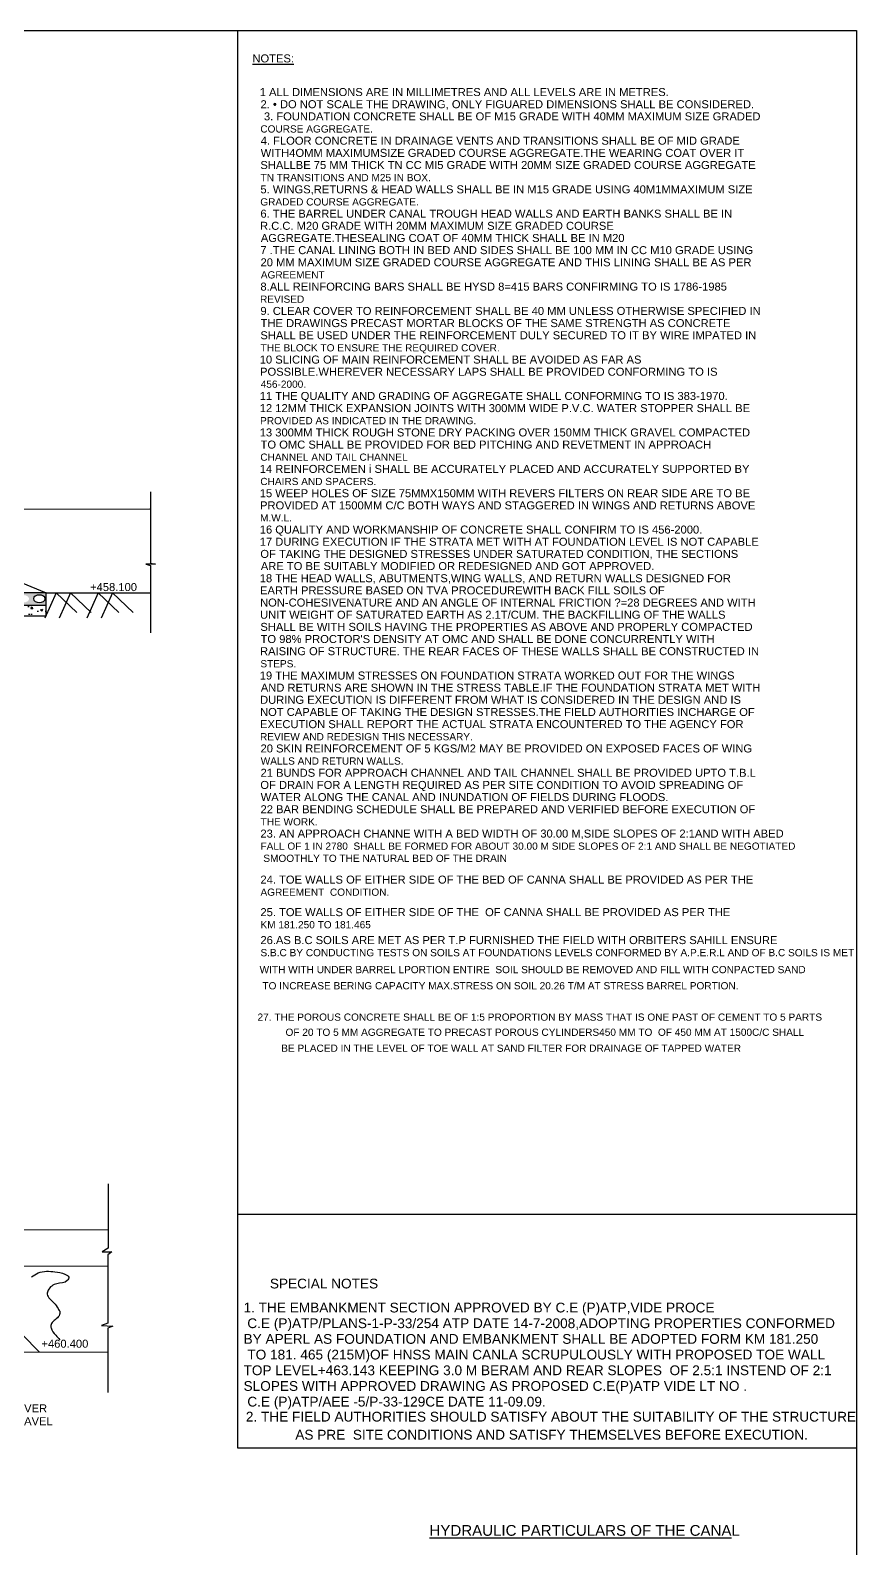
# Model space of a CAD drawing. Header units: metres. Extents: x 19593 to 20495, y 19582 to 20217.
# Drawn here: x 20352.8 to 20495.1, y 19955.8 to 20217 of the extents above; entities that cross this region are included whole.
import ezdxf

# ---------------------------------------------------------------- set-up
doc = ezdxf.new("R2010")
doc.units = ezdxf.units.M
doc.header["$MEASUREMENT"] = 0
doc.layers.add('DRAWING', color=2, linetype='Continuous')
doc.layers.add('TEXT', color=255, linetype='Continuous')
doc.styles.get("Standard").update_dxf_attribs({"font": 'arial.ttf'})

msp = doc.modelspace()

# ---------------------------------------------------------------- hatches: boundary and pattern name
at = {"layer": 'DRAWING'}
h = msp.add_hatch(color=0, dxfattribs=at)
h.paths.add_polyline_path([(20355.57188, 20120.22849), (20336.65627, 20120.22849), (20330.81222, 20114.24443), (20325.56817, 20114.24443), (20313.91101, 20126.25508), (20302.56803, 20126.32084), (20303.17559, 20124.19898), (20313.17357, 20124.19898), (20324.78064, 20112.048), (20331.69931, 20112.048), (20337.36278, 20118.12328), (20355.57188, 20118.12328)])
edge = h.paths.add_edge_path(flags=16)
edge.add_ellipse((20340.49491, 20119.20584), major_axis=(1.011, 0), ratio=0.638278945, start_angle=0, end_angle=360, ccw=False)
edge = h.paths.add_edge_path(flags=16)
edge.add_ellipse((20337.77395, 20119.20584), major_axis=(1.011, 0), ratio=0.638278945, start_angle=0, end_angle=360, ccw=False)
edge = h.paths.add_edge_path(flags=16)
edge.add_ellipse((20335.67151, 20117.5113), major_axis=(0.71891, 0.71085), ratio=0.638278945, start_angle=0, end_angle=360, ccw=False)
edge = h.paths.add_edge_path(flags=16)
edge.add_ellipse((20343.20888, 20119.20584), major_axis=(1.011, 0), ratio=0.638278945, start_angle=0, end_angle=360, ccw=False)
edge = h.paths.add_edge_path(flags=16)
edge.add_ellipse((20333.7439, 20115.69687), major_axis=(0.71891, 0.71085), ratio=0.638278945, start_angle=0, end_angle=360, ccw=False)
edge = h.paths.add_edge_path(flags=16)
edge.add_ellipse((20346.01272, 20119.20584), major_axis=(1.011, 0), ratio=0.638278945, start_angle=0, end_angle=360, ccw=False)
edge = h.paths.add_edge_path(flags=16)
edge.add_ellipse((20331.69212, 20113.67455), major_axis=(0.71891, 0.71085), ratio=0.638278945, start_angle=0, end_angle=360, ccw=False)
edge = h.paths.add_edge_path(flags=16)
edge.add_ellipse((20348.81656, 20119.20584), major_axis=(1.011, 0), ratio=0.638278945, start_angle=0, end_angle=360, ccw=False)
edge = h.paths.add_edge_path(flags=16)
edge.add_ellipse((20329.08408, 20113.11674), major_axis=(1.011, 0), ratio=0.638278945, start_angle=0, end_angle=360, ccw=False)
edge = h.paths.add_edge_path(flags=16)
edge.add_ellipse((20351.60434, 20119.20584), major_axis=(1.011, 0), ratio=0.638278945, start_angle=0, end_angle=360, ccw=False)
edge = h.paths.add_edge_path(flags=16)
edge.add_ellipse((20326.20282, 20113.21164), major_axis=(1.011, 0), ratio=0.638278945, start_angle=0, end_angle=360, ccw=False)
edge = h.paths.add_edge_path(flags=16)
edge.add_ellipse((20354.37897, 20119.20584), major_axis=(1.011, 0), ratio=0.638278945, start_angle=0, end_angle=360, ccw=False)
edge = h.paths.add_edge_path(flags=16)
edge.add_ellipse((20324.00142, 20114.48244), major_axis=(0.6907, -0.73828), ratio=0.638278945, start_angle=0, end_angle=360, ccw=False)
edge = h.paths.add_edge_path(flags=16)
edge.add_ellipse((20321.96594, 20116.38275), major_axis=(0.6907, -0.73828), ratio=0.638278945, start_angle=0, end_angle=360, ccw=False)
edge = h.paths.add_edge_path(flags=16)
edge.add_ellipse((20319.97597, 20118.49011), major_axis=(0.6907, -0.73828), ratio=0.638278945, start_angle=0, end_angle=360, ccw=False)
edge = h.paths.add_edge_path(flags=16)
edge.add_ellipse((20318.0457, 20120.61735), major_axis=(0.6907, -0.73828), ratio=0.638278945, start_angle=0, end_angle=360, ccw=False)
edge = h.paths.add_edge_path(flags=16)
edge.add_ellipse((20316.13114, 20122.61649), major_axis=(0.6907, -0.73828), ratio=0.638278945, start_angle=0, end_angle=360, ccw=False)
edge = h.paths.add_edge_path(flags=16)
edge.add_ellipse((20314.36007, 20124.50516), major_axis=(0.6907, -0.73828), ratio=0.638278945, start_angle=0, end_angle=360, ccw=False)
edge = h.paths.add_edge_path(flags=16)
edge.add_ellipse((20312.28739, 20125.30107), major_axis=(1.00891, -0.06509), ratio=0.638278945, start_angle=0, end_angle=360, ccw=False)
edge = h.paths.add_edge_path(flags=16)
edge.add_ellipse((20309.90253, 20125.24075), major_axis=(1.00891, -0.06509), ratio=0.638278945, start_angle=0, end_angle=360, ccw=False)
edge = h.paths.add_edge_path(flags=16)
edge.add_ellipse((20307.09357, 20125.24142), major_axis=(1.00891, -0.06509), ratio=0.638278945, start_angle=0, end_angle=360, ccw=False)
edge = h.paths.add_edge_path(flags=16)
edge.add_ellipse((20304.26781, 20125.30107), major_axis=(1.00891, -0.06509), ratio=0.638278945, start_angle=0, end_angle=360, ccw=False)
h = msp.add_hatch(dxfattribs=at)
h.set_pattern_fill('AR-CONC', color=0, scale=0.5, style=0)
h.set_pattern_definition([(50, (0, 0), (3.5863009, -0.31376067), [0.375, -4.125]), (355, (0, 0), (-0.69375667, 3.76096067), [0.3, -3.3]), (100.4514, (0.299, -0.026), (2.8925469, 3.4471977), [0.31870095, -3.50571056]), (46.1842, (0, 1), (5.33620524, -0.8275951), [0.5625, -6.1875]), (96.6356, (0.4447, 0.931), (4.6733135, 4.8705894), [0.4780514, -5.258565]), (351.1842, (0, 1), (4.6733097, 4.870593), [0.45, -4.95]), (21, (0.5, 0.75), (2.98453526, -2.01309445), [0.375, -4.125]), (326, (0.5, 0.75), (1.21657666, 3.62575023), [0.3, -3.3]), (71.4514, (0.7487, 0.5822), (4.20111314, 1.6126525), [0.31870095, -3.50571056]), (37.5, (0, 0), (0.060799277, 1.66446927), [0, -3.26, 0, -3.35, 0, -3.3125]), (7.5, (0, 0), (1.31534769, 1.97205856), [0, -1.91, 0, -3.185, 0, -1.2625]), (327.5, (-1.115, 0), (2.66911218, -0.11277436), [0, -1.25, 0, -3.9, 0, -5.175]), (317.5, (-1.615, 0), (2.91593085, 0.50052491), [0, -1.625, 0, -2.59, 0, -3.675])])
h.paths.add_polyline_path([(20338.01156, 20116.27323), (20355.49694, 20116.27323), (20355.57188, 20116.43886), (20355.57188, 20118.12328), (20337.36278, 20118.12328), (20331.69931, 20112.048), (20324.78064, 20112.048), (20313.17357, 20124.19898), (20303.17559, 20124.19898), (20303.69332, 20122.39085), (20312.54827, 20122.39085), (20324.21911, 20110.348), (20332.31072, 20110.348)])

# ---------------------------------------------------------------- linework, layer by layer
msp.add_lwpolyline([(19593.16253, 20216.99396), (20495.05055, 20216.99396), (20495.05055, 19581.83765), (19593.16253, 19581.83765)], close=True, dxfattribs=at)
for points in [[(20388.46371, 20216.99396), (20388.46371, 20013.31472), (20388.46371, 19973.16135), (20495.05055, 19973.16135)], [(20388.46371, 20013.31472), (20495.05055, 20013.31472)]]:
    msp.add_lwpolyline(points, dxfattribs=at)
at = {"layer": 'DRAWING', "color": 0}
for points in [[(20294.04532, 20145.65306), (20355.57188, 20120.22849)], [(20373.48984, 20137.62373), (20373.48984, 20125.3341), (20374.37238, 20125.14134), (20372.72497, 20125.14134), (20373.48798, 20124.95554), (20373.48798, 20113.33469)], [(20300.23049, 20134.48455), (20373.37189, 20134.69465)], [(20355.57188, 20120.22849), (20336.65627, 20120.22849), (20330.81222, 20114.24443), (20325.56817, 20114.24443), (20313.91101, 20126.25508), (20302.56803, 20126.32084)], [(20303.17559, 20124.19898), (20313.17357, 20124.19898), (20324.78064, 20112.048), (20331.69931, 20112.048), (20337.36278, 20118.12328), (20355.57188, 20118.12328)], [(20303.69332, 20122.39085), (20312.54827, 20122.39085), (20324.21911, 20110.348), (20332.31072, 20110.348), (20338.01156, 20116.27323), (20355.57188, 20116.27323), (20355.57188, 20120.22849), (20373.45348, 20120.22849)], [(20357.28645, 20120.22849), (20355.32122, 20115.88483)], [(20357.28645, 20120.22849), (20360.84511, 20116.83998)], [(20359.75626, 20120.22849), (20357.79104, 20115.88483)], [(20359.75626, 20120.22849), (20363.31493, 20116.83998)], [(20364.51268, 20120.22849), (20362.54745, 20115.88483)], [(20364.51268, 20120.22849), (20368.07134, 20116.83998)], [(20366.97982, 20120.22849), (20365.01459, 20115.88483)], [(20366.97982, 20120.22849), (20370.53848, 20116.83998)], [(19605.23402, 20001.62876), (19734.56368, 20001.62876), (19786.56138, 20023.01387), (19804.37602, 20023.01387), (19880.64538, 20054.02325), (19936.94079, 20054.17223), (20004.75537, 20019.5028), (20061.73048, 20019.5028), (20129.78498, 20054.42219), (20160.43122, 20054.42219), (20236.22699, 20023.09091), (20254.56919, 20023.09091), (20283.92641, 20010.82116), (20366.21324, 20010.6219)], [(20366.19333, 20018.57626), (20366.19333, 20007.46655), (20365.16232, 20006.84231), (20366.8724, 20006.84231), (20366.16534, 20006.33306), (20366.16534, 19994.58391), (20365.07943, 19994.1568), (20367.01971, 19994.05824), (20366.16467, 19993.72969), (20366.16467, 19982.6599)], [(20333.613, 20010.70084), (20354.40794, 19989.60263)], [(19792.09527, 19996.14517), (19793.27317, 19997.50201), (19793.76734, 19997.98236), (19794.00774, 19998.6095), (19794.52862, 19998.71624), (19795.54368, 19998.67621), (19796.09477, 19999.64019), (19797.1766, 19999.9204), (19797.71084, 20000.73434), (19798.84609, 20001.05458), (19799.60738, 20002.14872), (19800.756, 20002.09535), (19801.27298, 20003.15393), (19802.21325, 20003.34607), (19802.96118, 20004.34948), (19804.17924, 20004.77646), (19837.36767, 20004.8872), (20203.10959, 20004.6409), (20366.27355, 20004.37679)], [(20297.2425, 19989.75141), (20366.26679, 19989.57177)]]:
    msp.add_lwpolyline(points, dxfattribs=at)
at = {"layer": 'DRAWING', "color": 2, "extrusion": (0, 0, -1)}
msp.add_ellipse((20354.37897, 20119.20584), major_axis=(1.011, 0), ratio=0.638278945, dxfattribs=at)
at = {"layer": 'DRAWING', "color": 0}
msp.add_spline([(20353.03946, 20002.53121), (20354.19257, 20003.24732), (20357.05976, 20003.41857), (20358.78942, 20003.01381), (20359.42831, 20002.51564), (20359.17899, 20001.9085), (20357.38699, 20001.3792), (20355.89107, 20000.24276), (20355.73525, 19999.55778), (20356.8745, 19998.08432), (20357.5913, 19997.10355), (20357.91853, 19996.46528), (20357.63805, 19995.67133), (20356.40703, 19994.3325), (20356.39145, 19993.77207), (20357.19334, 19992.50103), (20357.92711, 19991.73306)], degree=3, dxfattribs=at)

# ---------------------------------------------------------------- texts
at = {"layer": 'DRAWING'}
for s, height, p in [('SPECIAL NOTES ', 1.679041, (20394.05218, 20000.55884)), ('1. THE EMBANKMENT SECTION APPROVED BY C.E (P)ATP,VIDE PROCE', 1.679041, (20389.52463, 19996.42926)), (' C.E (P)ATP/PLANS-1-P-33/254 ATP DATE 14-7-2008,ADOPTING PROPERTIES CONFORMED', 1.679041, (20389.52463, 19993.73203)), ('BY APERL AS FOUNDATION AND EMBANKMENT SHALL BE ADOPTED FORM KM 181.250', 1.679041, (20389.52463, 19991.0348)), (' TO 181. 465 (215M)OF HNSS MAIN CANLA SCRUPULOUSLY WITH PROPOSED TOE WALL ', 1.679041, (20389.52463, 19988.33757)), ('TOP LEVEL+463.143 KEEPING 3.0 M BERAM AND REAR SLOPES  OF 2.5:1 INSTEND OF 2:1 ', 1.679041, (20389.52463, 19985.64034)), ('SLOPES WITH APPROVED DRAWING AS PROPOSED C.E(P)ATP VIDE LT NO .', 1.679041, (20389.52463, 19982.94311)), (' C.E (P)ATP/AEE -5/P-33-129CE DATE 11-09.09.', 1.679041, (20389.52463, 19980.24588)), ('2. THE FIELD AUTHORITIES SHOULD SATISFY ABOUT THE SUITABILITY OF THE STRUCTURE', 1.679041, (20389.92051, 19977.6601)), ('  AS PRE  SITE CONDITIONS AND SATISFY THEMSELVES BEFORE EXECUTION.', 1.679041, (20397.12853, 19974.56157)), ('%%UHYDRAULIC PARTICULARS OF THE CANA%%UL', 1.8551542, (20421.52795, 19958.00479))]:
    msp.add_text(s, height=height, dxfattribs=at).set_placement(p)
at = {"layer": 'TEXT'}
for s, height, p in [('%%UNOTES:', 1.37642, (20391.04836, 20211.47982)), ('1 ALL DIMENSIONS ARE IN MILLIMETRES AND ALL LEVELS ARE IN METRES.', 1.3764201, (20392.30782, 20205.69258)), ('2. • DO NOT SCALE THE DRAWING, ONLY FIGUARED DIMENSIONS SHALL BE CONSIDERED.', 1.3764201, (20392.44592, 20203.60055)), (' 3. FOUNDATION CONCRETE SHALL BE OF M15 GRADE WITH 40MM MAXIMUM SIZE GRADED', 1.3764201, (20392.49675, 20201.50853)), ('COURSE AGGREGATE.', 1.242, (20392.41033, 20199.4165)), ('4. FLOOR CONCRETE IN DRAINAGE VENTS AND TRANSITIONS SHALL BE OF MID GRADE', 1.3764201, (20392.47472, 20197.32447)), ('WITH4OMM MAXIMUMSIZE GRADED COURSE AGGREGATE.THE WEARING COAT OVER IT', 1.3764201, (20392.47557, 20195.23244)), ('SHALLBE 75 MM THICK TN CC MI5 GRADE WITH 20MM SIZE GRADED COURSE AGGREGATE', 1.3764201, (20392.4188, 20193.14042)), ('TN TRANSITIONS AND M25 IN BOX.', 1.242, (20392.45608, 20191.04839)), ('GRADED COURSE AGGREGATE.', 1.242, (20392.4044, 20186.86518)), ('5. WINGS,RETURNS & HEAD WALLS SHALL BE IN M15 GRADE USING 40M1MMAXIMUM SIZE', 1.3764201, (20392.42474, 20188.95721)), ('6. THE BARREL UNDER CANAL TROUGH HEAD WALLS AND EARTH BANKS SHALL BE IN', 1.3764201, (20392.43151, 20184.77315)), ('R.C.C. M20 GRADE WITH 20MM MAXIMUM SIZE GRADED COURSE', 1.3764201, (20392.36035, 20182.68113)), ('AGGREGATE.THESEALING COAT OF 40MM THICK SHALL BE IN M20', 1.3764201, (20392.49675, 20180.5891)), ('7 .THE CANAL LINING BOTH IN BED AND SIDES SHALL BE 100 MM IN CC M10 GRADE USING', 1.3764201, (20392.41457, 20178.49707)), ('20 MM MAXIMUM SIZE GRADED COURSE AGGREGATE AND THIS LINING SHALL BE AS PER', 1.3764201, (20392.44592, 20176.40505)), ('AGREEMENT', 1.242, (20392.49675, 20174.31386)), ('8.ALL REINFORCING BARS SHALL BE HYSD 8=415 BARS CONFIRMING TO IS 1786-1985', 1.3764201, (20392.42643, 20172.22184)), ('REVISED', 1.242, (20392.36035, 20170.13066)), ('THE DRAWINGS PRECAST MORTAR BLOCKS OF THE SAME STRENGTH AS CONCRETE', 1.3764201, (20392.45608, 20165.9466)), ('9. CLEAR COVER TO REINFORCEMENT SHALL BE 40 MM UNLESS OTHERWISE SPECIFIED IN', 1.3764201, (20392.42474, 20168.03863)), ('SHALL BE USED UNDER THE REINFORCEMENT DULY SECURED TO IT BY WIRE IMPATED IN', 1.3764201, (20392.4188, 20163.85458)), ('THE BLOCK TO ENSURE THE REQUIRED COVER.', 1.242, (20392.45608, 20161.76255)), ('10 SLICING OF MAIN REINFORCEMENT SHALL BE AVOIDED AS FAR AS', 1.3764201, (20392.30782, 20159.67052)), ('456-2000.', 1.242, (20392.47472, 20155.50341)), ('POSSIBLE.WHEREVER NECESSARY LAPS SHALL BE PROVIDED CONFORMING TO IS', 1.3764201, (20392.36289, 20157.57849)), ('11 THE QUALITY AND GRADING OF AGGREGATE SHALL CONFORMING TO IS 383-1970.', 1.3764201, (20392.30782, 20153.41138)), ('12 12MM THICK EXPANSION JOINTS WITH 300MM WIDE P.V.C. WATER STOPPER SHALL BE', 1.3764201, (20392.30782, 20151.31936)), ('PROVIDED AS INDICATED IN THE DRAWING.', 1.242, (20392.36289, 20149.22733)), ('13 300MM THICK ROUGH STONE DRY PACKING OVER 150MM THICK GRAVEL COMPACTED', 1.3764201, (20392.30782, 20147.1353)), ('TO OMC SHALL BE PROVIDED FOR BED PITCHING AND REVETMENT IN APPROACH', 1.3764201, (20392.45608, 20145.04327)), ('CHANNEL AND TAIL CHANNEL', 1.242, (20392.41033, 20142.95209)), ('14 REINFORCEMEN i SHALL BE ACCURATELY PLACED AND ACCURATELY SUPPORTED BY', 1.3764201, (20392.30782, 20140.86007)), ('CHAIRS AND SPACERS.', 1.242, (20392.41033, 20138.76889)), ('15 WEEP HOLES OF SIZE 75MMX150MM WITH REVERS FILTERS ON REAR SIDE ARE TO BE', 1.3764201, (20392.30782, 20136.67686)), ('PROVIDED AT 1500MM C/C BOTH WAYS AND STAGGERED IN WINGS AND RETURNS ABOVE', 1.3764201, (20392.36289, 20134.58483)), ('M.W.L.', 1.242, (20392.36797, 20132.51483)), ('16 QUALITY AND WORKMANSHIP OF CONCRETE SHALL CONFIRM TO IS 456-2000.', 1.3764201, (20392.30782, 20130.4228)), ('17 DURING EXECUTION IF THE STRATA MET WITH AT FOUNDATION LEVEL IS NOT CAPABLE', 1.3764201, (20392.30782, 20128.33078)), ('ARE TO BE SUITABLY MODIFIED OR REDESIGNED AND GOT APPROVED.', 1.3764201, (20392.49675, 20124.14672)), ('OF TAKING THE DESIGNED STRESSES UNDER SATURATED CONDITION, THE SECTIONS', 1.3764201, (20392.41287, 20126.23875)), ('18 THE HEAD WALLS, ABUTMENTS,WING WALLS, AND RETURN WALLS DESIGNED FOR', 1.3764201, (20392.30782, 20122.0547)), ('+458.100', 1.37642, (20363.11003, 20120.53412)), ('EARTH PRESSURE BASED ON TVA PROCEDUREWITH BACK FILL SOILS OF', 1.3764201, (20392.3595, 20119.96267)), ('NON-COHESIVENATURE AND AN ANGLE OF INTERNAL FRICTION ?=28 DEGREES AND WITH', 1.3764201, (20392.36458, 20117.87064)), ('SHALL BE WITH SOILS HAVING THE PROPERTIES AS ABOVE AND PROPERLY COMPACTED', 1.3764201, (20392.4188, 20113.68659)), ('UNIT WEIGHT OF SATURATED EARTH AS 2.1T/CUM. THE BACKFILLING OF THE WALLS', 1.3764201, (20392.36035, 20115.77861)), ("TO 98%%% PROCTOR'S DENSITY AT OMC AND SHALL BE DONE CONCURRENTLY WITH", 1.3764201, (20392.45608, 20111.59456)), ('RAISING OF STRUCTURE. THE REAR FACES OF THESE WALLS SHALL BE CONSTRUCTED IN', 1.3764201, (20392.36035, 20109.50253)), ('STEPS.', 1.242, (20392.4188, 20107.41135)), ('19 THE MAXIMUM STRESSES ON FOUNDATION STRATA WORKED OUT FOR THE WINGS', 1.3764201, (20392.30782, 20105.31932)), ('AND RETURNS ARE SHOWN IN THE STRESS TABLE.IF THE FOUNDATION STRATA MET WITH', 1.3764201, (20392.49675, 20103.2273)), ('DURING EXECUTION IS DIFFERENT FROM WHAT IS CONSIDERED IN THE DESIGN AND IS', 1.3764201, (20392.36289, 20101.13527)), ('NOT CAPABLE OF TAKING THE DESIGN STRESSES.THE FIELD AUTHORITIES INCHARGE OF', 1.3764201, (20392.36458, 20099.04324)), ('EXECUTION SHALL REPORT THE ACTUAL STRATA ENCOUNTERED TO THE AGENCY FOR', 1.3764201, (20392.3595, 20096.95122)), ('REVIEW AND REDESIGN THIS NECESSARY.', 1.242, (20392.36035, 20094.86004)), ('20 SKIN REINFORCEMENT OF 5 KGS/M2 MAY BE PROVIDED ON EXPOSED FACES OF WING', 1.3764201, (20392.44592, 20092.76801)), ('WALLS AND RETURN WALLS.', 1.242, (20392.47557, 20090.67683)), ('21 BUNDS FOR APPROACH CHANNEL AND TAIL CHANNEL SHALL BE PROVIDED UPTO T.B.L', 1.3764201, (20392.44592, 20088.5848)), ('OF DRAIN FOR A LENGTH REQUIRED AS PER SITE CONDITION TO AVOID SPREADING OF', 1.3764201, (20392.41287, 20086.49277)), ('WATER ALONG THE CANAL AND INUNDATION OF FIELDS DURING FLOODS.', 1.3764201, (20392.47557, 20084.40075)), ('22 BAR BENDING SCHEDULE SHALL BE PREPARED AND VERIFIED BEFORE EXECUTION OF', 1.3764201, (20392.44592, 20082.30872)), ('THE WORK.', 1.242, (20392.45608, 20080.21669)), ('23. AN APPROACH CHANNE WITH A BED WIDTH OF 30.00 M,SIDE SLOPES OF 2:1AND WITH ABED ', 1.3764201, (20392.42643, 20078.12466)), ('FALL OF 1 IN 2780  SHALL BE FORMED FOR ABOUT 30.00 M SIDE SLOPES OF 2:1 AND SHALL BE NEGOTIATED', 1.242, (20392.4366, 20076.03264)), (' SMOOTHLY TO THE NATURAL BED OF THE DRAIN', 1.242, (20392.44676, 20073.94061)), ('24. TOE WALLS OF EITHER SIDE OF THE BED OF CANNA SHALL BE PROVIDED AS PER THE ', 1.3764201, (20392.42643, 20070.20618)), ('AGREEMENT  CONDITION.', 1.242, (20392.4366, 20068.11415)), ('25. TOE WALLS OF EITHER SIDE OF THE  OF CANNA SHALL BE PROVIDED AS PER THE ', 1.3764201, (20392.42643, 20064.60965)), ('KM 181.250 TO 181.465  ', 1.242, (20392.4366, 20062.51762)), ('26.AS B.C SOILS ARE MET AS PER T.P FURNISHED THE FIELD WITH ORBITERS SAHILL ENSURE  ', 1.3764201, (20392.42643, 20059.80084)), ('S.B.C BY CONDUCTING TESTS ON SOILS AT FOUNDATIONS LEVELS CONFORMED BY A.P.E.R.L AND OF B.C SOILS IS MET ', 1.242, (20392.4366, 20057.70881)), ('WITH WITH UNDER BARREL LPORTION ENTIRE  SOIL SHOULD BE REMOVED AND FILL WITH CONPACTED SAND', 1.242, (20392.29004, 20054.79455)), (' TO INCREASE BERING CAPACITY MAX.STRESS ON SOIL 20.26 T/M AT STRESS BARREL PORTION.', 1.242, (20392.29004, 20052.016)), ('27. THE POROUS CONCRETE SHALL BE OF 1:5 PROPORTION BY MASS THAT IS ONE PAST OF CEMENT TO 5 PARTS', 1.242, (20391.92871, 20046.61603)), (' OF 20 TO 5 MM AGGREGATE TO PRECAST POROUS CYLINDERS450 MM TO  OF 450 MM AT 1500C/C SHALL ', 1.242, (20396.26463, 20044.0172)), ('BE PLACED IN THE LEVEL OF TOE WALL AT SAND FILTER FOR DRAINAGE OF TAPPED WATER ', 1.242, (20396.00841, 20041.26649)), ('+460.400', 1.37642, (20354.73528, 19990.36431)), ('300 THICK BED PITCHING OVER ', 1.3764201, (20326.01145, 19979.24946)), ('225 THICK COMPACTED GRAVEL', 1.3764201, (20326.01145, 19977.03837))]:
    msp.add_text(s, height=height, dxfattribs=at).set_placement(p)

doc.saveas('drawing.dxf')
